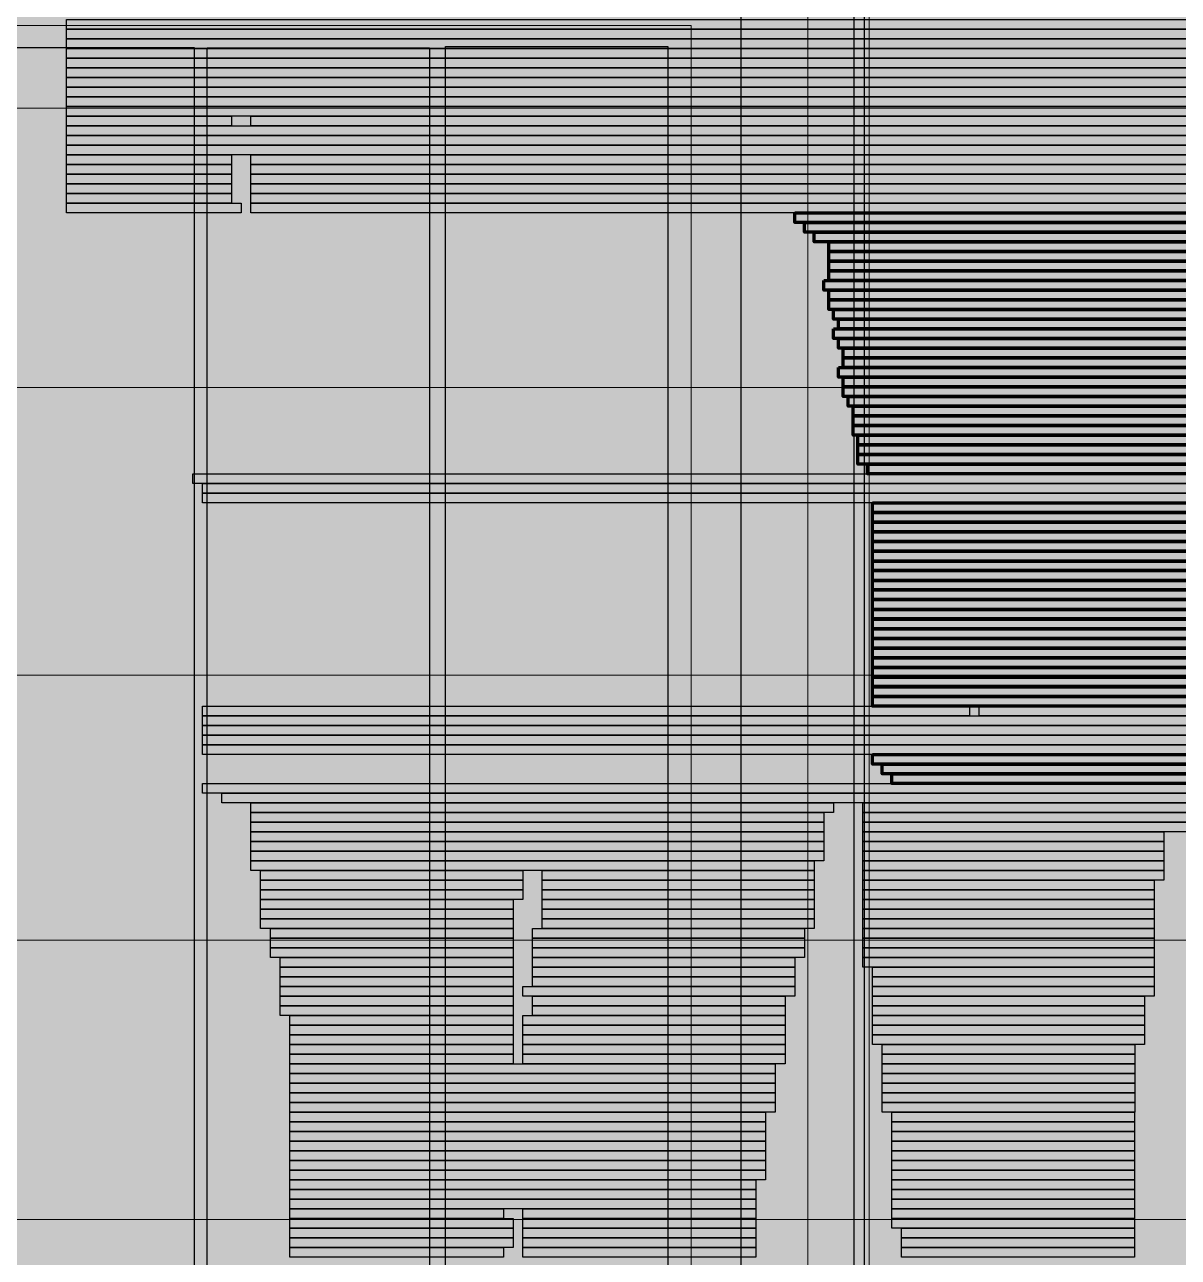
# Model space of a CAD drawing. Header units: millimetres. Extents: x 1 to 41669, y 1850 to 28527.
# Drawn here: x 19730 to 20478, y 9069 to 9869 of the extents above; entities that cross this region are included whole.
import ezdxf

# ---------------------------------------------------------------- set-up
doc = ezdxf.new("R2010")
doc.units = ezdxf.units.MM
doc.header["$LTSCALE"] = 50
for name, color, linetype in [('00_Wand_Bestand', 7, 'Continuous'), ('01_Daemmung_neu', 9, 'Continuous'), ('02_Grundstuecksgrenze', 8, 'Continuous'), ('05_Linien_stark', 7, 'Continuous'), ('06_Linien_fein', 3, 'Continuous')]:
    doc.layers.add(name, color=color, linetype=linetype)

msp = doc.modelspace()

# ---------------------------------------------------------------- hatches: boundary and pattern name
at = {"layer": '00_Wand_Bestand'}
for points in [[(19757.04, 9872.04), (21292.97, 9872.04), (21292.97, 9865.75), (19757.04, 9865.75)], [(19757.04, 9865.75), (21299.26, 9865.75), (21299.26, 9859.47), (19757.04, 9859.47)], [(19757.04, 9859.47), (21292.97, 9859.47), (21292.97, 9853.23), (19757.04, 9853.23)], [(19757.04, 9853.19), (21292.97, 9853.19), (21292.97, 9846.91), (19757.04, 9846.91)], [(19757.04, 9846.91), (21292.97, 9846.91), (21292.97, 9840.67), (19757.04, 9840.67)], [(19757.04, 9840.67), (21292.97, 9840.67), (21292.97, 9834.38), (19757.04, 9834.38)], [(19757.04, 9809.35), (19864.06, 9809.35), (19864.06, 9803.06), (19757.04, 9803.06)], [(19876.63, 9809.35), (21154.49, 9809.35), (21154.49, 9803.06), (19876.63, 9803.06)], [(19757.04, 9784.23), (19864.06, 9784.23), (19864.06, 9777.98), (19757.04, 9777.98)], [(19876.63, 9784.23), (21148.21, 9784.23), (21148.21, 9777.98), (19876.63, 9777.98)], [(19757.04, 9777.98), (19864.06, 9777.98), (19864.06, 9771.7), (19757.04, 9771.7)], [(19876.63, 9777.98), (21148.21, 9777.98), (21148.21, 9771.7), (19876.63, 9771.7)], [(19757.04, 9765.46), (19864.06, 9765.46), (19864.06, 9759.17), (19757.04, 9759.17)], [(19757.04, 9759.15), (19864.06, 9759.15), (19864.06, 9752.86), (19757.04, 9752.86)], [(19876.63, 9765.46), (20682.38, 9765.46), (20682.38, 9759.17), (19876.63, 9759.17)], [(19876.63, 9759.15), (20676.09, 9759.15), (20676.09, 9752.86), (19876.63, 9752.86)], [(19757.04, 9752.86), (19870.34, 9752.86), (19870.34, 9746.62), (19757.04, 9746.62)], [(19876.63, 9752.86), (20676.09, 9752.86), (20676.09, 9746.62), (19876.63, 9746.62)], [(19838.85, 9577.32), (20688.66, 9577.32), (20688.66, 9571.04), (19838.85, 9571.04)], [(19845.16, 9571.04), (20688.65, 9571.04), (20688.65, 9564.76), (19845.16, 9564.76)], [(19845.16, 9564.76), (20688.65, 9564.76), (20688.65, 9558.51), (19845.16, 9558.51)], [(19845.16, 9426.83), (20342.45, 9426.83), (20342.45, 9420.58), (19845.16, 9420.58)], [(20348.72, 9426.83), (20694.92, 9426.83), (20694.92, 9420.58), (20348.72, 9420.58)], [(19857.72, 9370.42), (20682.36, 9370.42), (20682.36, 9364.13), (19857.72, 9364.13)], [(19876.63, 9364.14), (20254.33, 9364.14), (20254.33, 9357.89), (19876.63, 9357.89)], [(20273.22, 9364.14), (20682.38, 9364.14), (20682.38, 9357.89), (20273.22, 9357.89)], [(19876.63, 9357.9), (20248.04, 9357.9), (20248.04, 9351.61), (19876.63, 9351.61)], [(19876.63, 9351.61), (20248.04, 9351.61), (20248.04, 9345.37), (19876.63, 9345.37)], [(20273.22, 9357.9), (20682.38, 9357.9), (20682.38, 9351.61), (20273.22, 9351.61)], [(20273.22, 9351.61), (20682.38, 9351.61), (20682.38, 9345.37), (20273.22, 9345.37)], [(19876.63, 9345.33), (20248.04, 9345.33), (20248.04, 9339.05), (19876.63, 9339.05)], [(20273.22, 9345.33), (20468.34, 9345.33), (20468.34, 9339.05), (20273.22, 9339.05)], [(19876.63, 9339.05), (20248.04, 9339.05), (20248.04, 9332.77), (19876.63, 9332.77)], [(20273.22, 9339.05), (20468.34, 9339.05), (20468.34, 9332.77), (20273.22, 9332.77)], [(19876.63, 9332.77), (20248.04, 9332.77), (20248.04, 9326.53), (19876.63, 9326.53)], [(19876.63, 9326.53), (20241.72, 9326.53), (20241.72, 9320.25), (19876.63, 9320.25)], [(20273.22, 9332.77), (20468.34, 9332.77), (20468.34, 9326.53), (20273.22, 9326.53)], [(20273.22, 9326.53), (20468.34, 9326.53), (20468.34, 9320.25), (20273.22, 9320.25)], [(19882.91, 9320.25), (20052.89, 9320.25), (20052.89, 9314), (19882.91, 9314)], [(20065.44, 9320.25), (20241.7, 9320.25), (20241.7, 9314), (20065.44, 9314)], [(20273.22, 9320.25), (20468.34, 9320.25), (20468.34, 9314), (20273.22, 9314)], [(19882.91, 9314.01), (20052.89, 9314.01), (20052.89, 9307.72), (19882.91, 9307.72)], [(20065.44, 9314.01), (20241.7, 9314.01), (20241.7, 9307.72), (20065.44, 9307.72)], [(20273.22, 9314.01), (20462.05, 9314.01), (20462.05, 9307.72), (20273.22, 9307.72)], [(19882.91, 9307.73), (20052.89, 9307.73), (20052.89, 9301.45), (19882.91, 9301.45)], [(20065.44, 9307.73), (20241.7, 9307.73), (20241.7, 9301.45), (20065.44, 9301.45)], [(20273.22, 9307.73), (20462.05, 9307.73), (20462.05, 9301.45), (20273.22, 9301.45)], [(19882.91, 9301.41), (20046.6, 9301.41), (20046.6, 9295.16), (19882.91, 9295.16)], [(19882.91, 9295.17), (20046.6, 9295.17), (20046.6, 9288.89), (19882.91, 9288.89)], [(20065.44, 9301.41), (20241.7, 9301.41), (20241.7, 9295.16), (20065.44, 9295.16)], [(20065.44, 9295.17), (20241.7, 9295.17), (20241.7, 9288.89), (20065.44, 9288.89)], [(20273.22, 9301.41), (20462.05, 9301.41), (20462.05, 9295.16), (20273.22, 9295.16)], [(20273.22, 9295.17), (20462.05, 9295.17), (20462.05, 9288.89), (20273.22, 9288.89)], [(19882.91, 9288.89), (20046.6, 9288.89), (20046.6, 9282.64), (19882.91, 9282.64)], [(20065.44, 9288.89), (20241.7, 9288.89), (20241.7, 9282.64), (20065.44, 9282.64)], [(20273.22, 9288.89), (20462.05, 9288.89), (20462.05, 9282.64), (20273.22, 9282.64)], [(19889.22, 9282.65), (20046.59, 9282.65), (20046.59, 9276.36), (19889.22, 9276.36)], [(20059.16, 9282.65), (20235.42, 9282.65), (20235.42, 9276.36), (20059.16, 9276.36)], [(20273.22, 9282.65), (20462.05, 9282.65), (20462.05, 9276.36), (20273.22, 9276.36)], [(19889.22, 9276.37), (20046.59, 9276.37), (20046.59, 9270.08), (19889.22, 9270.08)], [(20059.16, 9276.37), (20235.42, 9276.37), (20235.42, 9270.08), (20059.16, 9270.08)], [(20273.22, 9276.37), (20462.05, 9276.37), (20462.05, 9270.08), (20273.22, 9270.08)], [(19889.22, 9270.09), (20046.59, 9270.09), (20046.59, 9263.84), (19889.22, 9263.84)], [(19895.5, 9263.85), (20046.59, 9263.85), (20046.59, 9257.56), (19895.5, 9257.56)], [(20059.16, 9270.09), (20235.42, 9270.09), (20235.42, 9263.84), (20059.16, 9263.84)], [(20059.16, 9263.85), (20229.14, 9263.85), (20229.14, 9257.56), (20059.16, 9257.56)], [(20273.22, 9270.09), (20462.05, 9270.09), (20462.05, 9263.84), (20273.22, 9263.84)], [(20273.22, 9263.85), (20462.05, 9263.85), (20462.05, 9257.56), (20273.22, 9257.56)], [(19895.5, 9257.56), (20046.59, 9257.56), (20046.59, 9251.32), (19895.5, 9251.32)], [(20059.16, 9257.56), (20229.14, 9257.56), (20229.14, 9251.32), (20059.16, 9251.32)], [(20279.5, 9257.56), (20462.05, 9257.56), (20462.05, 9251.32), (20279.5, 9251.32)], [(19895.5, 9251.28), (20046.59, 9251.28), (20046.59, 9245), (19895.5, 9245)], [(20059.16, 9251.28), (20229.14, 9251.28), (20229.14, 9245), (20059.16, 9245)], [(20279.5, 9251.28), (20462.05, 9251.28), (20462.05, 9245), (20279.5, 9245)], [(19895.5, 9245.01), (20046.59, 9245.01), (20046.59, 9238.72), (19895.5, 9238.72)], [(19895.5, 9238.72), (20046.59, 9238.72), (20046.59, 9232.48), (19895.5, 9232.48)], [(20052.88, 9245.01), (20229.14, 9245.01), (20229.14, 9238.72), (20052.88, 9238.72)], [(20059.16, 9238.72), (20222.81, 9238.72), (20222.81, 9232.48), (20059.16, 9232.48)], [(20279.5, 9245.01), (20462.05, 9245.01), (20462.05, 9238.72), (20279.5, 9238.72)], [(20279.5, 9238.72), (20455.76, 9238.72), (20455.76, 9232.48), (20279.5, 9232.48)], [(19895.5, 9232.48), (20046.59, 9232.48), (20046.59, 9226.2), (19895.5, 9226.2)], [(20059.16, 9232.48), (20222.81, 9232.48), (20222.81, 9226.2), (20059.16, 9226.2)], [(20279.5, 9232.48), (20455.76, 9232.48), (20455.76, 9226.2), (20279.5, 9226.2)], [(19901.78, 9226.2), (20046.58, 9226.2), (20046.58, 9219.95), (19901.78, 9219.95)], [(20052.88, 9226.2), (20222.82, 9226.2), (20222.82, 9219.95), (20052.88, 9219.95)], [(20279.5, 9226.2), (20455.76, 9226.2), (20455.76, 9219.95), (20279.5, 9219.95)], [(19901.78, 9219.96), (20046.58, 9219.96), (20046.58, 9213.67), (19901.78, 9213.67)], [(20052.88, 9219.96), (20222.82, 9219.96), (20222.82, 9213.67), (20052.88, 9213.67)], [(20279.5, 9219.96), (20455.76, 9219.96), (20455.76, 9213.67), (20279.5, 9213.67)], [(19901.78, 9213.68), (20046.58, 9213.68), (20046.58, 9207.39), (19901.78, 9207.39)], [(19901.78, 9207.36), (20046.58, 9207.36), (20046.58, 9201.12), (19901.78, 9201.12)], [(20052.88, 9213.68), (20222.82, 9213.68), (20222.82, 9207.39), (20052.88, 9207.39)], [(20052.88, 9207.36), (20222.82, 9207.36), (20222.82, 9201.12), (20052.88, 9201.12)], [(20279.5, 9213.68), (20455.76, 9213.68), (20455.76, 9207.39), (20279.5, 9207.39)], [(20285.78, 9207.36), (20449.47, 9207.36), (20449.47, 9201.12), (20285.78, 9201.12)], [(19901.78, 9201.12), (20046.58, 9201.12), (20046.58, 9194.83), (19901.78, 9194.83)], [(20052.88, 9201.12), (20222.82, 9201.12), (20222.82, 9194.83), (20052.88, 9194.83)], [(20285.78, 9201.12), (20449.47, 9201.12), (20449.47, 9194.83), (20285.78, 9194.83)], [(19901.78, 9194.84), (20216.53, 9194.84), (20216.53, 9188.59), (19901.78, 9188.59)], [(20285.78, 9194.84), (20449.47, 9194.84), (20449.47, 9188.59), (20285.78, 9188.59)], [(19901.78, 9188.6), (20216.53, 9188.6), (20216.53, 9182.31), (19901.78, 9182.31)], [(20285.78, 9188.6), (20449.47, 9188.6), (20449.47, 9182.31), (20285.78, 9182.31)], [(19901.78, 9182.31), (20216.53, 9182.31), (20216.53, 9176.07), (19901.78, 9176.07)], [(19901.78, 9176.07), (20216.53, 9176.07), (20216.53, 9169.79), (19901.78, 9169.79)], [(20285.78, 9182.31), (20449.47, 9182.31), (20449.47, 9176.07), (20285.78, 9176.07)], [(20285.78, 9176.07), (20449.47, 9176.07), (20449.47, 9169.79), (20285.78, 9169.79)], [(19901.78, 9169.8), (20216.53, 9169.8), (20216.53, 9163.51), (19901.78, 9163.51)], [(20285.78, 9169.8), (20449.47, 9169.8), (20449.47, 9163.51), (20285.78, 9163.51)], [(19901.78, 9163.48), (20210.24, 9163.48), (20210.24, 9157.23), (19901.78, 9157.23)], [(20292.09, 9163.48), (20449.46, 9163.48), (20449.46, 9157.23), (20292.09, 9157.23)], [(19901.78, 9157.23), (20210.24, 9157.23), (20210.24, 9150.95), (19901.78, 9150.95)], [(19901.78, 9150.95), (20210.24, 9150.95), (20210.24, 9144.71), (19901.78, 9144.71)], [(20292.09, 9157.23), (20449.46, 9157.23), (20449.46, 9150.95), (20292.09, 9150.95)], [(20292.09, 9150.95), (20449.46, 9150.95), (20449.46, 9144.71), (20292.09, 9144.71)], [(19901.78, 9144.71), (20210.24, 9144.71), (20210.24, 9138.43), (19901.78, 9138.43)], [(20292.09, 9144.71), (20449.46, 9144.71), (20449.46, 9138.43), (20292.09, 9138.43)], [(19901.78, 9138.43), (20210.24, 9138.43), (20210.24, 9132.15), (19901.78, 9132.15)], [(20292.09, 9138.43), (20449.46, 9138.43), (20449.46, 9132.15), (20292.09, 9132.15)], [(19901.78, 9132.15), (20210.24, 9132.15), (20210.24, 9125.9), (19901.78, 9125.9)], [(20292.09, 9132.15), (20449.46, 9132.15), (20449.46, 9125.9), (20292.09, 9125.9)], [(19901.78, 9125.91), (20210.24, 9125.91), (20210.24, 9119.62), (19901.78, 9119.62)], [(19901.78, 9119.63), (20203.96, 9119.63), (20203.96, 9113.38), (19901.78, 9113.38)], [(20292.09, 9125.91), (20449.46, 9125.91), (20449.46, 9119.62), (20292.09, 9119.62)], [(20292.09, 9119.63), (20449.46, 9119.63), (20449.46, 9113.38), (20292.09, 9113.38)], [(19901.78, 9113.35), (20203.96, 9113.35), (20203.96, 9107.06), (19901.78, 9107.06)], [(20292.09, 9113.35), (20449.46, 9113.35), (20449.46, 9107.06), (20292.09, 9107.06)], [(19901.78, 9107.07), (20203.96, 9107.07), (20203.96, 9100.79), (19901.78, 9100.79)], [(20292.09, 9107.07), (20449.46, 9107.07), (20449.46, 9100.79), (20292.09, 9100.79)], [(19901.78, 9100.79), (20040.26, 9100.79), (20040.26, 9094.54), (19901.78, 9094.54)], [(19901.78, 9094.54), (20046.58, 9094.54), (20046.58, 9088.26), (19901.78, 9088.26)], [(20052.88, 9100.79), (20203.96, 9100.79), (20203.96, 9094.54), (20052.88, 9094.54)], [(20052.88, 9094.54), (20203.96, 9094.54), (20203.96, 9088.26), (20052.88, 9088.26)], [(20292.09, 9100.79), (20449.46, 9100.79), (20449.46, 9094.54), (20292.09, 9094.54)], [(20292.09, 9094.54), (20449.46, 9094.54), (20449.46, 9088.26), (20292.09, 9088.26)], [(19901.78, 9088.26), (20046.58, 9088.26), (20046.58, 9082.02), (19901.78, 9082.02)], [(20052.88, 9088.26), (20203.96, 9088.26), (20203.96, 9082.02), (20052.88, 9082.02)], [(20298.38, 9088.26), (20449.46, 9088.26), (20449.46, 9082.02), (20298.38, 9082.02)], [(19901.78, 9082.02), (20046.58, 9082.02), (20046.58, 9075.74), (19901.78, 9075.74)], [(20052.88, 9082.02), (20203.96, 9082.02), (20203.96, 9075.74), (20052.88, 9075.74)], [(20298.38, 9082.02), (20449.46, 9082.02), (20449.46, 9075.74), (20298.38, 9075.74)], [(19901.78, 9075.74), (20040.26, 9075.74), (20040.26, 9069.46), (19901.78, 9069.46)], [(20052.88, 9075.74), (20203.96, 9075.74), (20203.96, 9069.46), (20052.88, 9069.46)], [(20298.38, 9075.74), (20449.46, 9075.74), (20449.46, 9069.46), (20298.38, 9069.46)]]:
    msp.add_hatch(color=7, dxfattribs=at).paths.add_polyline_path(points)
at = {"layer": '01_Daemmung_neu'}
msp.add_hatch(color=7, dxfattribs=at).paths.add_polyline_path([(11049.81, 17953.85), (24526.35, 17953.85), (24526.35, 8595.01), (11049.81, 8595.01)])
at = {"layer": '02_Grundstuecksgrenze'}
for points in [[(20194.31, 10566.63), (20274.14, 10566.63), (20274.14, 8612.61), (20194.31, 8612.61)], [(19695.76, 9853.86), (19839.79, 9853.86), (19839.79, 8721.65), (19695.76, 8721.65)], [(20002.78, 9854.5), (20146.82, 9854.5), (20146.82, 8722.29), (20002.78, 8722.29)], [(19848.27, 9853.61), (19992.3, 9853.61), (19992.3, 8721.41), (19848.27, 8721.41)]]:
    msp.add_hatch(color=7, dxfattribs=at).paths.add_polyline_path(points)

# ---------------------------------------------------------------- linework, layer by layer
at = {"layer": '00_Wand_Bestand'}
for points in [[(19757.04, 9872.04), (21292.97, 9872.04), (21292.97, 9865.75), (19757.04, 9865.75)], [(19757.04, 9865.75), (21299.26, 9865.75), (21299.26, 9859.47), (19757.04, 9859.47)], [(19757.04, 9859.47), (21292.97, 9859.47), (21292.97, 9853.23), (19757.04, 9853.23)], [(19757.04, 9853.19), (21292.97, 9853.19), (21292.97, 9846.91), (19757.04, 9846.91)], [(19757.04, 9846.91), (21292.97, 9846.91), (21292.97, 9840.67), (19757.04, 9840.67)], [(19757.04, 9840.67), (21292.97, 9840.67), (21292.97, 9834.38), (19757.04, 9834.38)], [(19757.04, 9809.35), (19864.06, 9809.35), (19864.06, 9803.06), (19757.04, 9803.06)], [(19876.63, 9809.35), (21154.49, 9809.35), (21154.49, 9803.06), (19876.63, 9803.06)], [(19757.04, 9784.23), (19864.06, 9784.23), (19864.06, 9777.98), (19757.04, 9777.98)], [(19876.63, 9784.23), (21148.21, 9784.23), (21148.21, 9777.98), (19876.63, 9777.98)], [(19757.04, 9777.98), (19864.06, 9777.98), (19864.06, 9771.7), (19757.04, 9771.7)], [(19876.63, 9777.98), (21148.21, 9777.98), (21148.21, 9771.7), (19876.63, 9771.7)], [(19757.04, 9765.46), (19864.06, 9765.46), (19864.06, 9759.17), (19757.04, 9759.17)], [(19757.04, 9759.15), (19864.06, 9759.15), (19864.06, 9752.86), (19757.04, 9752.86)], [(19876.63, 9765.46), (20682.38, 9765.46), (20682.38, 9759.17), (19876.63, 9759.17)], [(19876.63, 9759.15), (20676.09, 9759.15), (20676.09, 9752.86), (19876.63, 9752.86)], [(19757.04, 9752.86), (19870.34, 9752.86), (19870.34, 9746.62), (19757.04, 9746.62)], [(19876.63, 9752.86), (20676.09, 9752.86), (20676.09, 9746.62), (19876.63, 9746.62)], [(19838.85, 9577.32), (20688.66, 9577.32), (20688.66, 9571.04), (19838.85, 9571.04)], [(19845.16, 9571.04), (20688.65, 9571.04), (20688.65, 9564.76), (19845.16, 9564.76)], [(19845.16, 9564.76), (20688.65, 9564.76), (20688.65, 9558.51), (19845.16, 9558.51)], [(19845.16, 9426.83), (20342.45, 9426.83), (20342.45, 9420.58), (19845.16, 9420.58)], [(20348.72, 9426.83), (20694.92, 9426.83), (20694.92, 9420.58), (20348.72, 9420.58)], [(19857.72, 9370.42), (20682.36, 9370.42), (20682.36, 9364.13), (19857.72, 9364.13)], [(19876.63, 9364.14), (20254.33, 9364.14), (20254.33, 9357.89), (19876.63, 9357.89)], [(20273.22, 9364.14), (20682.38, 9364.14), (20682.38, 9357.89), (20273.22, 9357.89)], [(19876.63, 9357.9), (20248.04, 9357.9), (20248.04, 9351.61), (19876.63, 9351.61)], [(19876.63, 9351.61), (20248.04, 9351.61), (20248.04, 9345.37), (19876.63, 9345.37)], [(20273.22, 9357.9), (20682.38, 9357.9), (20682.38, 9351.61), (20273.22, 9351.61)], [(20273.22, 9351.61), (20682.38, 9351.61), (20682.38, 9345.37), (20273.22, 9345.37)], [(19876.63, 9345.33), (20248.04, 9345.33), (20248.04, 9339.05), (19876.63, 9339.05)], [(20273.22, 9345.33), (20468.34, 9345.33), (20468.34, 9339.05), (20273.22, 9339.05)], [(19876.63, 9339.05), (20248.04, 9339.05), (20248.04, 9332.77), (19876.63, 9332.77)], [(20273.22, 9339.05), (20468.34, 9339.05), (20468.34, 9332.77), (20273.22, 9332.77)], [(19876.63, 9332.77), (20248.04, 9332.77), (20248.04, 9326.53), (19876.63, 9326.53)], [(19876.63, 9326.53), (20241.72, 9326.53), (20241.72, 9320.25), (19876.63, 9320.25)], [(20273.22, 9332.77), (20468.34, 9332.77), (20468.34, 9326.53), (20273.22, 9326.53)], [(20273.22, 9326.53), (20468.34, 9326.53), (20468.34, 9320.25), (20273.22, 9320.25)], [(19882.91, 9320.25), (20052.89, 9320.25), (20052.89, 9314), (19882.91, 9314)], [(20065.44, 9320.25), (20241.7, 9320.25), (20241.7, 9314), (20065.44, 9314)], [(20273.22, 9320.25), (20468.34, 9320.25), (20468.34, 9314), (20273.22, 9314)], [(19882.91, 9314.01), (20052.89, 9314.01), (20052.89, 9307.72), (19882.91, 9307.72)], [(20065.44, 9314.01), (20241.7, 9314.01), (20241.7, 9307.72), (20065.44, 9307.72)], [(20273.22, 9314.01), (20462.05, 9314.01), (20462.05, 9307.72), (20273.22, 9307.72)], [(19882.91, 9307.73), (20052.89, 9307.73), (20052.89, 9301.45), (19882.91, 9301.45)], [(20065.44, 9307.73), (20241.7, 9307.73), (20241.7, 9301.45), (20065.44, 9301.45)], [(20273.22, 9307.73), (20462.05, 9307.73), (20462.05, 9301.45), (20273.22, 9301.45)], [(19882.91, 9301.41), (20046.6, 9301.41), (20046.6, 9295.16), (19882.91, 9295.16)], [(19882.91, 9295.17), (20046.6, 9295.17), (20046.6, 9288.89), (19882.91, 9288.89)], [(20065.44, 9301.41), (20241.7, 9301.41), (20241.7, 9295.16), (20065.44, 9295.16)], [(20065.44, 9295.17), (20241.7, 9295.17), (20241.7, 9288.89), (20065.44, 9288.89)], [(20273.22, 9301.41), (20462.05, 9301.41), (20462.05, 9295.16), (20273.22, 9295.16)], [(20273.22, 9295.17), (20462.05, 9295.17), (20462.05, 9288.89), (20273.22, 9288.89)], [(19882.91, 9288.89), (20046.6, 9288.89), (20046.6, 9282.64), (19882.91, 9282.64)], [(20065.44, 9288.89), (20241.7, 9288.89), (20241.7, 9282.64), (20065.44, 9282.64)], [(20273.22, 9288.89), (20462.05, 9288.89), (20462.05, 9282.64), (20273.22, 9282.64)], [(19889.22, 9282.65), (20046.59, 9282.65), (20046.59, 9276.36), (19889.22, 9276.36)], [(20059.16, 9282.65), (20235.42, 9282.65), (20235.42, 9276.36), (20059.16, 9276.36)], [(20273.22, 9282.65), (20462.05, 9282.65), (20462.05, 9276.36), (20273.22, 9276.36)], [(19889.22, 9276.37), (20046.59, 9276.37), (20046.59, 9270.08), (19889.22, 9270.08)], [(20059.16, 9276.37), (20235.42, 9276.37), (20235.42, 9270.08), (20059.16, 9270.08)], [(20273.22, 9276.37), (20462.05, 9276.37), (20462.05, 9270.08), (20273.22, 9270.08)], [(19889.22, 9270.09), (20046.59, 9270.09), (20046.59, 9263.84), (19889.22, 9263.84)], [(19895.5, 9263.85), (20046.59, 9263.85), (20046.59, 9257.56), (19895.5, 9257.56)], [(20059.16, 9270.09), (20235.42, 9270.09), (20235.42, 9263.84), (20059.16, 9263.84)], [(20059.16, 9263.85), (20229.14, 9263.85), (20229.14, 9257.56), (20059.16, 9257.56)], [(20273.22, 9270.09), (20462.05, 9270.09), (20462.05, 9263.84), (20273.22, 9263.84)], [(20273.22, 9263.85), (20462.05, 9263.85), (20462.05, 9257.56), (20273.22, 9257.56)], [(19895.5, 9257.56), (20046.59, 9257.56), (20046.59, 9251.32), (19895.5, 9251.32)], [(20059.16, 9257.56), (20229.14, 9257.56), (20229.14, 9251.32), (20059.16, 9251.32)], [(20279.5, 9257.56), (20462.05, 9257.56), (20462.05, 9251.32), (20279.5, 9251.32)], [(19895.5, 9251.28), (20046.59, 9251.28), (20046.59, 9245), (19895.5, 9245)], [(20059.16, 9251.28), (20229.14, 9251.28), (20229.14, 9245), (20059.16, 9245)], [(20279.5, 9251.28), (20462.05, 9251.28), (20462.05, 9245), (20279.5, 9245)], [(19895.5, 9245.01), (20046.59, 9245.01), (20046.59, 9238.72), (19895.5, 9238.72)], [(19895.5, 9238.72), (20046.59, 9238.72), (20046.59, 9232.48), (19895.5, 9232.48)], [(20052.88, 9245.01), (20229.14, 9245.01), (20229.14, 9238.72), (20052.88, 9238.72)], [(20059.16, 9238.72), (20222.81, 9238.72), (20222.81, 9232.48), (20059.16, 9232.48)], [(20279.5, 9245.01), (20462.05, 9245.01), (20462.05, 9238.72), (20279.5, 9238.72)], [(20279.5, 9238.72), (20455.76, 9238.72), (20455.76, 9232.48), (20279.5, 9232.48)], [(19895.5, 9232.48), (20046.59, 9232.48), (20046.59, 9226.2), (19895.5, 9226.2)], [(20059.16, 9232.48), (20222.81, 9232.48), (20222.81, 9226.2), (20059.16, 9226.2)], [(20279.5, 9232.48), (20455.76, 9232.48), (20455.76, 9226.2), (20279.5, 9226.2)], [(19901.78, 9226.2), (20046.58, 9226.2), (20046.58, 9219.95), (19901.78, 9219.95)], [(20052.88, 9226.2), (20222.82, 9226.2), (20222.82, 9219.95), (20052.88, 9219.95)], [(20279.5, 9226.2), (20455.76, 9226.2), (20455.76, 9219.95), (20279.5, 9219.95)], [(19901.78, 9219.96), (20046.58, 9219.96), (20046.58, 9213.67), (19901.78, 9213.67)], [(20052.88, 9219.96), (20222.82, 9219.96), (20222.82, 9213.67), (20052.88, 9213.67)], [(20279.5, 9219.96), (20455.76, 9219.96), (20455.76, 9213.67), (20279.5, 9213.67)], [(19901.78, 9213.68), (20046.58, 9213.68), (20046.58, 9207.39), (19901.78, 9207.39)], [(19901.78, 9207.36), (20046.58, 9207.36), (20046.58, 9201.12), (19901.78, 9201.12)], [(20052.88, 9213.68), (20222.82, 9213.68), (20222.82, 9207.39), (20052.88, 9207.39)], [(20052.88, 9207.36), (20222.82, 9207.36), (20222.82, 9201.12), (20052.88, 9201.12)], [(20279.5, 9213.68), (20455.76, 9213.68), (20455.76, 9207.39), (20279.5, 9207.39)], [(20285.78, 9207.36), (20449.47, 9207.36), (20449.47, 9201.12), (20285.78, 9201.12)], [(19901.78, 9201.12), (20046.58, 9201.12), (20046.58, 9194.83), (19901.78, 9194.83)], [(20052.88, 9201.12), (20222.82, 9201.12), (20222.82, 9194.83), (20052.88, 9194.83)], [(20285.78, 9201.12), (20449.47, 9201.12), (20449.47, 9194.83), (20285.78, 9194.83)], [(19901.78, 9194.84), (20216.53, 9194.84), (20216.53, 9188.59), (19901.78, 9188.59)], [(20285.78, 9194.84), (20449.47, 9194.84), (20449.47, 9188.59), (20285.78, 9188.59)], [(19901.78, 9188.6), (20216.53, 9188.6), (20216.53, 9182.31), (19901.78, 9182.31)], [(20285.78, 9188.6), (20449.47, 9188.6), (20449.47, 9182.31), (20285.78, 9182.31)], [(19901.78, 9182.31), (20216.53, 9182.31), (20216.53, 9176.07), (19901.78, 9176.07)], [(19901.78, 9176.07), (20216.53, 9176.07), (20216.53, 9169.79), (19901.78, 9169.79)], [(20285.78, 9182.31), (20449.47, 9182.31), (20449.47, 9176.07), (20285.78, 9176.07)], [(20285.78, 9176.07), (20449.47, 9176.07), (20449.47, 9169.79), (20285.78, 9169.79)], [(19901.78, 9169.8), (20216.53, 9169.8), (20216.53, 9163.51), (19901.78, 9163.51)], [(20285.78, 9169.8), (20449.47, 9169.8), (20449.47, 9163.51), (20285.78, 9163.51)], [(19901.78, 9163.48), (20210.24, 9163.48), (20210.24, 9157.23), (19901.78, 9157.23)], [(20292.09, 9163.48), (20449.46, 9163.48), (20449.46, 9157.23), (20292.09, 9157.23)], [(19901.78, 9157.23), (20210.24, 9157.23), (20210.24, 9150.95), (19901.78, 9150.95)], [(19901.78, 9150.95), (20210.24, 9150.95), (20210.24, 9144.71), (19901.78, 9144.71)], [(20292.09, 9157.23), (20449.46, 9157.23), (20449.46, 9150.95), (20292.09, 9150.95)], [(20292.09, 9150.95), (20449.46, 9150.95), (20449.46, 9144.71), (20292.09, 9144.71)], [(19901.78, 9144.71), (20210.24, 9144.71), (20210.24, 9138.43), (19901.78, 9138.43)], [(20292.09, 9144.71), (20449.46, 9144.71), (20449.46, 9138.43), (20292.09, 9138.43)], [(19901.78, 9138.43), (20210.24, 9138.43), (20210.24, 9132.15), (19901.78, 9132.15)], [(20292.09, 9138.43), (20449.46, 9138.43), (20449.46, 9132.15), (20292.09, 9132.15)], [(19901.78, 9132.15), (20210.24, 9132.15), (20210.24, 9125.9), (19901.78, 9125.9)], [(20292.09, 9132.15), (20449.46, 9132.15), (20449.46, 9125.9), (20292.09, 9125.9)], [(19901.78, 9125.91), (20210.24, 9125.91), (20210.24, 9119.62), (19901.78, 9119.62)], [(19901.78, 9119.63), (20203.96, 9119.63), (20203.96, 9113.38), (19901.78, 9113.38)], [(20292.09, 9125.91), (20449.46, 9125.91), (20449.46, 9119.62), (20292.09, 9119.62)], [(20292.09, 9119.63), (20449.46, 9119.63), (20449.46, 9113.38), (20292.09, 9113.38)], [(19901.78, 9113.35), (20203.96, 9113.35), (20203.96, 9107.06), (19901.78, 9107.06)], [(20292.09, 9113.35), (20449.46, 9113.35), (20449.46, 9107.06), (20292.09, 9107.06)], [(19901.78, 9107.07), (20203.96, 9107.07), (20203.96, 9100.79), (19901.78, 9100.79)], [(20292.09, 9107.07), (20449.46, 9107.07), (20449.46, 9100.79), (20292.09, 9100.79)], [(19901.78, 9100.79), (20040.26, 9100.79), (20040.26, 9094.54), (19901.78, 9094.54)], [(19901.78, 9094.54), (20046.58, 9094.54), (20046.58, 9088.26), (19901.78, 9088.26)], [(20052.88, 9100.79), (20203.96, 9100.79), (20203.96, 9094.54), (20052.88, 9094.54)], [(20052.88, 9094.54), (20203.96, 9094.54), (20203.96, 9088.26), (20052.88, 9088.26)], [(20292.09, 9100.79), (20449.46, 9100.79), (20449.46, 9094.54), (20292.09, 9094.54)], [(20292.09, 9094.54), (20449.46, 9094.54), (20449.46, 9088.26), (20292.09, 9088.26)], [(19901.78, 9088.26), (20046.58, 9088.26), (20046.58, 9082.02), (19901.78, 9082.02)], [(20052.88, 9088.26), (20203.96, 9088.26), (20203.96, 9082.02), (20052.88, 9082.02)], [(20298.38, 9088.26), (20449.46, 9088.26), (20449.46, 9082.02), (20298.38, 9082.02)], [(19901.78, 9082.02), (20046.58, 9082.02), (20046.58, 9075.74), (19901.78, 9075.74)], [(20052.88, 9082.02), (20203.96, 9082.02), (20203.96, 9075.74), (20052.88, 9075.74)], [(20298.38, 9082.02), (20449.46, 9082.02), (20449.46, 9075.74), (20298.38, 9075.74)], [(19901.78, 9075.74), (20040.26, 9075.74), (20040.26, 9069.46), (19901.78, 9069.46)], [(20052.88, 9075.74), (20203.96, 9075.74), (20203.96, 9069.46), (20052.88, 9069.46)], [(20298.38, 9075.74), (20449.46, 9075.74), (20449.46, 9069.46), (20298.38, 9069.46)]]:
    msp.add_lwpolyline(points, close=True, dxfattribs=at)
at = {"layer": '02_Grundstuecksgrenze'}
for points in [[(20194.31, 10566.63), (20274.14, 10566.63), (20274.14, 8612.61), (20194.31, 8612.61)], [(19695.76, 9853.86), (19839.79, 9853.86), (19839.79, 8721.65), (19695.76, 8721.65)], [(20002.78, 9854.5), (20146.82, 9854.5), (20146.82, 8722.29), (20002.78, 8722.29)], [(19848.27, 9853.61), (19992.3, 9853.61), (19992.3, 8721.41), (19848.27, 8721.41)]]:
    msp.add_lwpolyline(points, close=True, dxfattribs=at)
at = {"layer": '05_Linien_stark', "lineweight": 20}
for points in [[(19267.98, 10646.41), (20277.39, 10646.41), (20277.39, 8607), (19267.98, 8607)], [(19303.79, 10612.62), (20237.53, 10612.62), (20237.53, 8609.93), (19303.79, 8609.93)], [(19374.03, 9867.97), (20161.96, 9867.97), (20161.96, 8706.66), (19374.03, 8706.66)]]:
    msp.add_lwpolyline(points, close=True, dxfattribs=at)
at = {"layer": '05_Linien_stark', "lineweight": 30}
msp.add_lwpolyline([(19279.8, 10613.15), (20267.44, 10613.15), (20267.44, 8601.78), (19279.8, 8601.78)], close=True, dxfattribs=at)
at = {"layer": '05_Linien_stark', "lineweight": 211}
for points in [[(20229.14, 9746.62), (20978.22, 9746.62), (20978.22, 9740.34), (20229.14, 9740.34)], [(20235.44, 9740.34), (20978.23, 9740.34), (20978.23, 9734.09), (20235.44, 9734.09)], [(20241.74, 9734.1), (20975.08, 9734.1), (20975.08, 9727.81), (20241.74, 9727.81)], [(20251.17, 9727.81), (20971.92, 9727.81), (20971.92, 9721.53), (20251.17, 9721.53)], [(20251.17, 9721.54), (20968.77, 9721.54), (20968.77, 9715.29), (20251.17, 9715.29)], [(20251.17, 9715.26), (20965.63, 9715.26), (20965.63, 9708.97), (20251.17, 9708.97)], [(20248.02, 9702.73), (20962.47, 9702.73), (20962.47, 9696.45), (20248.02, 9696.45)], [(20251.17, 9708.98), (20965.63, 9708.98), (20965.63, 9702.73), (20251.17, 9702.73)], [(20251.16, 9696.46), (20962.47, 9696.46), (20962.47, 9690.17), (20251.16, 9690.17)], [(20251.16, 9690.17), (20962.49, 9690.17), (20962.49, 9683.93), (20251.16, 9683.93)], [(20254.3, 9683.93), (20959.32, 9683.93), (20959.32, 9677.65), (20254.3, 9677.65)], [(20254.31, 9671.41), (20959.34, 9671.41), (20959.34, 9665.12), (20254.31, 9665.12)], [(20257.45, 9677.65), (20956.18, 9677.65), (20956.18, 9671.4), (20257.45, 9671.4)], [(20257.45, 9665.09), (20956.18, 9665.09), (20956.18, 9658.81), (20257.45, 9658.81)], [(20260.59, 9658.81), (20959.32, 9658.81), (20959.32, 9652.57), (20260.59, 9652.57)], [(20257.45, 9646.29), (20959.32, 9646.29), (20959.32, 9640.04), (20257.45, 9640.04)], [(20260.59, 9652.57), (20959.32, 9652.57), (20959.32, 9646.28), (20260.59, 9646.28)], [(20260.61, 9640.04), (20959.34, 9640.04), (20959.34, 9633.76), (20260.61, 9633.76)], [(20260.61, 9633.76), (20956.19, 9633.76), (20956.19, 9627.48), (20260.61, 9627.48)], [(20263.77, 9627.49), (20956.19, 9627.49), (20956.19, 9621.24), (20263.77, 9621.24)], [(20266.91, 9621.21), (20956.19, 9621.21), (20956.19, 9614.92), (20266.91, 9614.92)], [(20266.91, 9614.93), (20953.03, 9614.93), (20953.03, 9608.68), (20266.91, 9608.68)], [(20266.91, 9608.68), (20953.03, 9608.68), (20953.03, 9602.4), (20266.91, 9602.4)], [(20270.06, 9602.4), (20949.88, 9602.4), (20949.88, 9596.12), (20270.06, 9596.12)], [(20270.05, 9596.12), (20953.04, 9596.12), (20953.04, 9589.88), (20270.05, 9589.88)], [(20270.05, 9589.88), (20949.9, 9589.88), (20949.9, 9583.6), (20270.05, 9583.6)], [(20276.36, 9583.6), (20946.75, 9583.6), (20946.75, 9577.35), (20276.36, 9577.35)], [(20279.5, 9558.52), (20946.75, 9558.52), (20946.75, 9552.24), (20279.5, 9552.24)], [(20279.5, 9552.24), (20946.75, 9552.24), (20946.75, 9545.99), (20279.5, 9545.99)], [(20279.5, 9545.99), (20946.75, 9545.99), (20946.75, 9539.71), (20279.5, 9539.71)], [(20279.5, 9539.72), (20946.75, 9539.72), (20946.75, 9533.43), (20279.5, 9533.43)], [(20279.5, 9533.43), (20946.75, 9533.43), (20946.75, 9527.19), (20279.5, 9527.19)], [(20279.5, 9527.16), (20946.75, 9527.16), (20946.75, 9520.87), (20279.5, 9520.87)], [(20279.5, 9520.88), (20946.75, 9520.88), (20946.75, 9514.63), (20279.5, 9514.63)], [(20279.5, 9514.64), (20949.89, 9514.64), (20949.89, 9508.35), (20279.5, 9508.35)], [(20279.5, 9508.35), (20949.89, 9508.35), (20949.89, 9502.11), (20279.5, 9502.11)], [(20279.5, 9502.11), (20949.89, 9502.11), (20949.89, 9495.83), (20279.5, 9495.83)], [(20279.5, 9495.83), (20949.89, 9495.83), (20949.89, 9489.55), (20279.5, 9489.55)], [(20279.5, 9489.55), (20949.89, 9489.55), (20949.89, 9483.3), (20279.5, 9483.3)], [(20279.5, 9483.27), (20949.89, 9483.27), (20949.89, 9476.99), (20279.5, 9476.99)], [(20279.5, 9476.99), (20949.89, 9476.99), (20949.89, 9470.74), (20279.5, 9470.74)], [(20279.5, 9470.75), (20949.89, 9470.75), (20949.89, 9464.46), (20279.5, 9464.46)], [(20279.5, 9464.47), (20949.89, 9464.47), (20949.89, 9458.18), (20279.5, 9458.18)], [(20279.5, 9458.19), (20949.89, 9458.19), (20949.89, 9451.94), (20279.5, 9451.94)], [(20279.5, 9451.94), (20949.89, 9451.94), (20949.89, 9445.66), (20279.5, 9445.66)], [(20279.5, 9445.66), (20949.89, 9445.66), (20949.89, 9439.42), (20279.5, 9439.42)], [(20279.5, 9439.39), (20949.89, 9439.39), (20949.89, 9433.1), (20279.5, 9433.1)], [(20279.5, 9433.1), (20940.45, 9433.1), (20940.45, 9426.82), (20279.5, 9426.82)], [(20279.5, 9395.5), (20934.16, 9395.5), (20934.16, 9389.25), (20279.5, 9389.25)], [(20285.8, 9389.22), (20924.73, 9389.22), (20924.73, 9382.94), (20285.8, 9382.94)], [(20292.08, 9382.94), (20924.73, 9382.94), (20924.73, 9376.69), (20292.08, 9376.69)]]:
    msp.add_lwpolyline(points, close=True, dxfattribs=at)
at = {"layer": '06_Linien_fein', "lineweight": 9}
for p, q in [((24530.01, 9814.56), (11046.43, 9814.56)), ((24529.42, 9633.27), (11045.79, 9633.27)), ((24528.39, 9446.79), (11044.8, 9446.79)), ((24528.82, 9275.13), (11045.22, 9275.13)), ((24528.22, 9093.87), (11044.63, 9093.87))]:
    msp.add_line(p, q, dxfattribs=at)
at = {"layer": '06_Linien_fein'}
for points in [[(19757.04, 9834.39), (21154.49, 9834.39), (21154.49, 9828.14), (19757.04, 9828.14)], [(19757.04, 9828.15), (21154.49, 9828.15), (21154.49, 9821.86), (19757.04, 9821.86)], [(19757.04, 9821.87), (21154.49, 9821.87), (21154.49, 9815.58), (19757.04, 9815.58)], [(19757.04, 9815.59), (21154.49, 9815.59), (21154.49, 9809.34), (19757.04, 9809.34)], [(19757.04, 9803.03), (21148.21, 9803.03), (21148.21, 9796.78), (19757.04, 9796.78)], [(19757.04, 9796.78), (21148.21, 9796.78), (21148.21, 9790.5), (19757.04, 9790.5)], [(19757.04, 9790.5), (21148.21, 9790.5), (21148.21, 9784.22), (19757.04, 9784.22)], [(19757.04, 9771.7), (19864.06, 9771.7), (19864.06, 9765.45), (19757.04, 9765.45)], [(19876.63, 9771.7), (21292.97, 9771.7), (21292.97, 9765.45), (19876.63, 9765.45)], [(19845.16, 9420.59), (20694.94, 9420.59), (20694.94, 9414.3), (19845.16, 9414.3)], [(19845.16, 9414.3), (20694.94, 9414.3), (20694.94, 9408.05), (19845.16, 9408.05)], [(19845.16, 9408.06), (20694.94, 9408.06), (20694.94, 9401.78), (19845.16, 9401.78)], [(19845.16, 9401.78), (20694.94, 9401.78), (20694.94, 9395.5), (19845.16, 9395.5)], [(19845.16, 9376.7), (20682.37, 9376.7), (20682.37, 9370.41), (19845.16, 9370.41)]]:
    msp.add_lwpolyline(points, close=True, dxfattribs=at)

doc.saveas('drawing.dxf')
